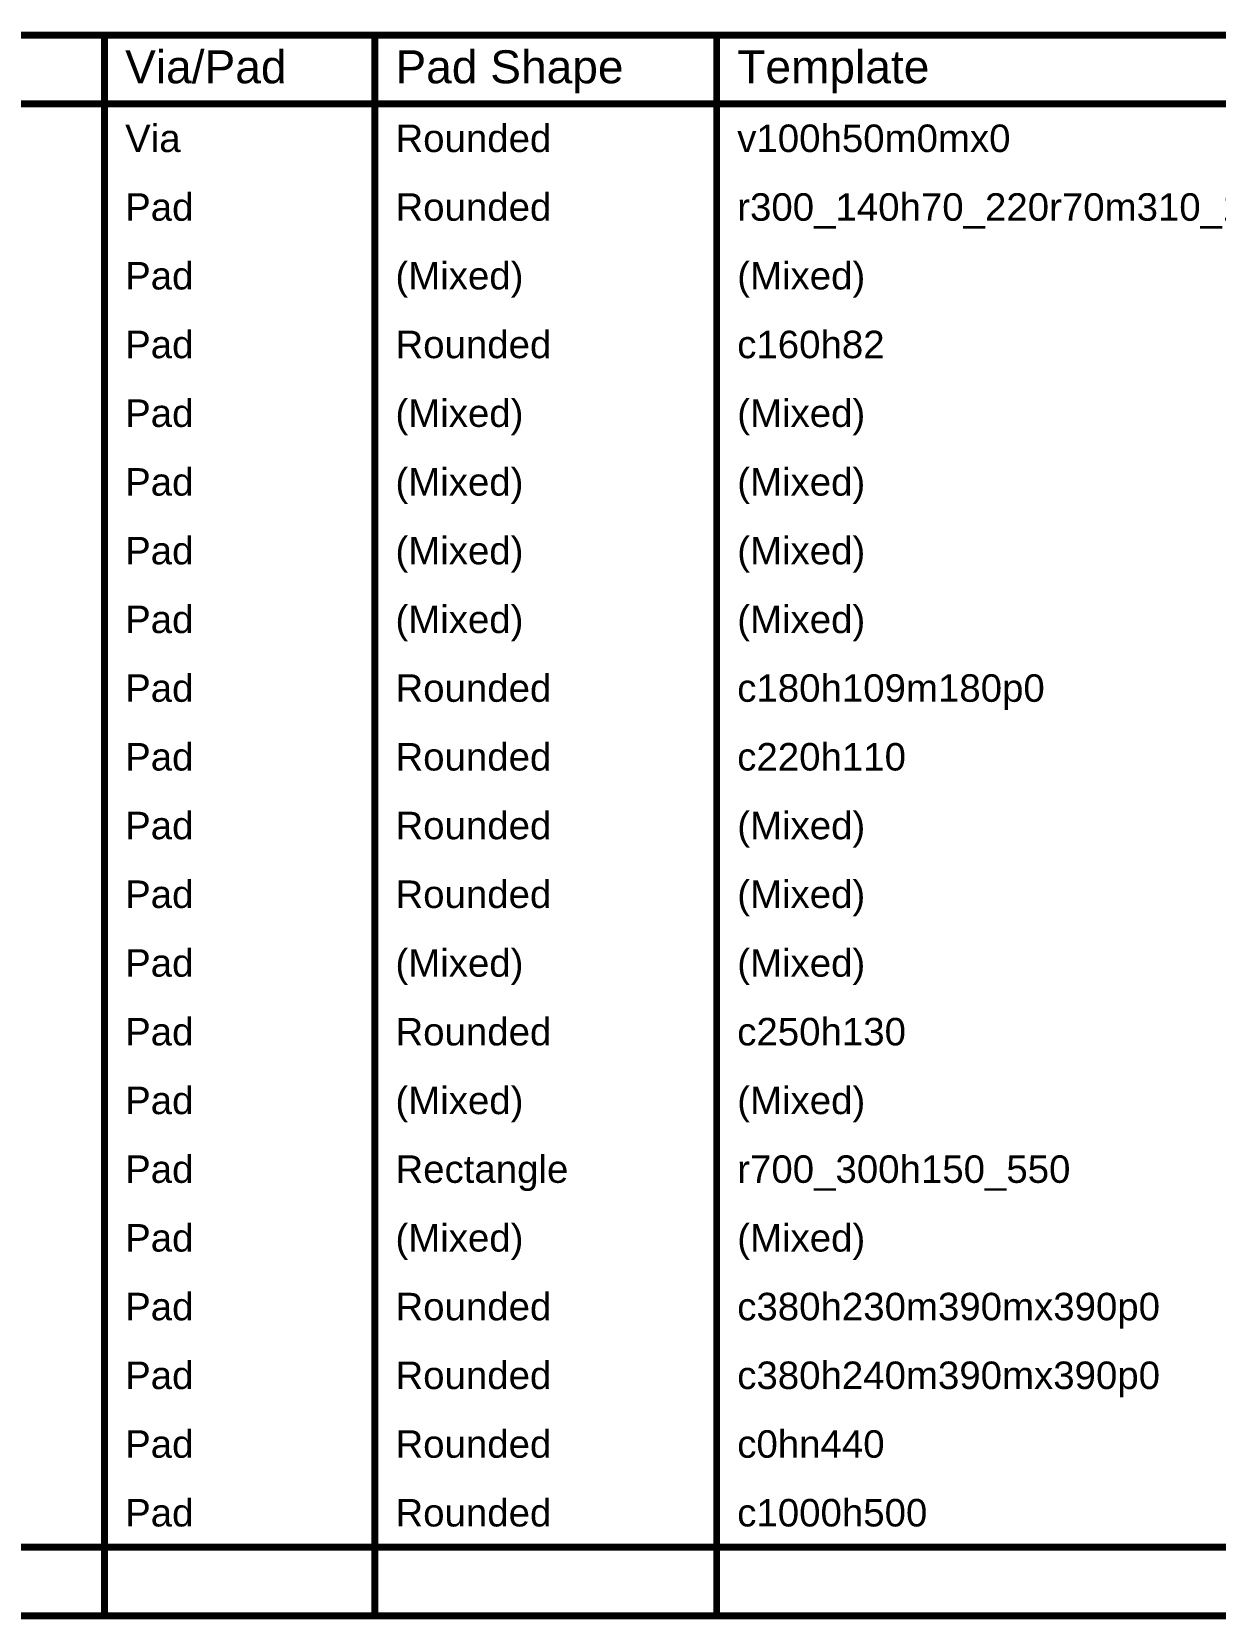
# Model space of a CAD drawing. Header units: inches. Extents: x -38 to 276, y -7 to 269.
# Drawn here: x 86.1 to 151.7, y 181.2 to 269.2 of the extents above; entities that cross this region are included whole.
import ezdxf

# ---------------------------------------------------------------- set-up
doc = ezdxf.new("R2010")
doc.units = ezdxf.units.IN
doc.layers.add('Drill Drawing', color=1, linetype='Continuous')
doc.styles.add('Arial', font='', dxfattribs={"height": 0.2})
doc.styles.get('Arial').set_extended_font_data('Arial')

msp = doc.modelspace()

# ---------------------------------------------------------------- linework, layer by layer
at = {"layer": 'Drill Drawing'}
for points in [[(-37.582, 268.986, 0.381, 0.381, 0), (182.625, 268.986, 0.381, 0.381, 0)], [(90.17, 181.356, 0.381, 0.381, 0), (90.17, 268.986, 0.381, 0.381, 0)], [(105.152, 181.356, 0.381, 0.381, 0), (105.152, 268.986, 0.381, 0.381, 0)], [(124.095, 181.356, 0.381, 0.381, 0), (124.095, 268.986, 0.381, 0.381, 0)], [(-37.582, 265.176, 0.381, 0.381, 0), (182.625, 265.176, 0.381, 0.381, 0)], [(-37.582, 185.166, 0.381, 0.381, 0), (182.625, 185.166, 0.381, 0.381, 0)], [(-37.582, 181.356, 0.381, 0.381, 0), (182.625, 181.356, 0.381, 0.381, 0)]]:
    msp.add_lwpolyline(points, format="xyseb", dxfattribs=at)
for points in [[(90.075, 268.986, 0.191, 0.191, 1), (90.265, 268.986, 0.191, 0.191, 1)], [(105.057, 268.986, 0.191, 0.191, 1), (105.247, 268.986, 0.191, 0.191, 1)], [(124, 268.986, 0.191, 0.191, 1), (124.191, 268.986, 0.191, 0.191, 1)], [(90.075, 181.356, 0.191, 0.191, 1), (90.265, 181.356, 0.191, 0.191, 1)], [(105.057, 181.356, 0.191, 0.191, 1), (105.247, 181.356, 0.191, 0.191, 1)], [(124, 181.356, 0.191, 0.191, 1), (124.191, 181.356, 0.191, 0.191, 1)]]:
    msp.add_lwpolyline(points, format="xyseb", close=True, dxfattribs=at)

# ---------------------------------------------------------------- texts
at = {"layer": 'Drill Drawing', "style": 'Arial'}
for s, height, p in [('Via/Pad', 1.8288, (91.313, 266.319)), ('Pad Shape', 1.8288, (106.295, 266.319)), ('Template', 1.8288, (125.238, 266.319)), ('Via', 1.524, (91.313, 262.509)), ('Rounded', 1.524, (106.295, 262.509)), ('v100h50m0mx0', 1.524, (125.238, 262.509)), ('Pad', 1.524, (91.313, 258.699)), ('Rounded', 1.524, (106.295, 258.699)), ('r300_140h70_220r70m310_150mx310_150p0', 1.524, (125.238, 258.699)), ('Pad', 1.524, (91.313, 254.889)), ('(Mixed)', 1.524, (106.295, 254.889)), ('(Mixed)', 1.524, (125.238, 254.889)), ('Pad', 1.524, (91.313, 251.079)), ('Rounded', 1.524, (106.295, 251.079)), ('c160h82', 1.524, (125.238, 251.079)), ('Pad', 1.524, (91.313, 247.269)), ('(Mixed)', 1.524, (106.295, 247.269)), ('(Mixed)', 1.524, (125.238, 247.269)), ('Pad', 1.524, (91.313, 243.459)), ('(Mixed)', 1.524, (106.295, 243.459)), ('(Mixed)', 1.524, (125.238, 243.459)), ('Pad', 1.524, (91.313, 239.649)), ('(Mixed)', 1.524, (106.295, 239.649)), ('(Mixed)', 1.524, (125.238, 239.649)), ('Pad', 1.524, (91.313, 235.839)), ('(Mixed)', 1.524, (106.295, 235.839)), ('(Mixed)', 1.524, (125.238, 235.839)), ('Pad', 1.524, (91.313, 232.029)), ('Rounded', 1.524, (106.295, 232.029)), ('c180h109m180p0', 1.524, (125.238, 232.029)), ('Pad', 1.524, (91.313, 228.219)), ('Rounded', 1.524, (106.295, 228.219)), ('c220h110', 1.524, (125.238, 228.219)), ('Pad', 1.524, (91.313, 224.409)), ('Rounded', 1.524, (106.295, 224.409)), ('(Mixed)', 1.524, (125.238, 224.409)), ('Pad', 1.524, (91.313, 220.599)), ('Rounded', 1.524, (106.295, 220.599)), ('(Mixed)', 1.524, (125.238, 220.599)), ('Pad', 1.524, (91.313, 216.789)), ('(Mixed)', 1.524, (106.295, 216.789)), ('(Mixed)', 1.524, (125.238, 216.789)), ('Pad', 1.524, (91.313, 212.979)), ('Rounded', 1.524, (106.295, 212.979)), ('c250h130', 1.524, (125.238, 212.979)), ('Pad', 1.524, (91.313, 209.169)), ('(Mixed)', 1.524, (106.295, 209.169)), ('(Mixed)', 1.524, (125.238, 209.169)), ('Pad', 1.524, (91.313, 205.359)), ('Rectangle', 1.524, (106.295, 205.359)), ('r700_300h150_550', 1.524, (125.238, 205.359)), ('Pad', 1.524, (91.313, 201.549)), ('(Mixed)', 1.524, (106.295, 201.549)), ('(Mixed)', 1.524, (125.238, 201.549)), ('Pad', 1.524, (91.313, 197.739)), ('Rounded', 1.524, (106.295, 197.739)), ('c380h230m390mx390p0', 1.524, (125.238, 197.739)), ('Pad', 1.524, (91.313, 193.929)), ('Rounded', 1.524, (106.295, 193.929)), ('c380h240m390mx390p0', 1.524, (125.238, 193.929)), ('Pad', 1.524, (91.313, 190.119)), ('Rounded', 1.524, (106.295, 190.119)), ('c0hn440', 1.524, (125.238, 190.119)), ('Pad', 1.524, (91.313, 186.309)), ('Rounded', 1.524, (106.295, 186.309)), ('c1000h500', 1.524, (125.238, 186.309))]:
    msp.add_text(s, height=height, dxfattribs=at).set_placement(p)

doc.saveas('drawing.dxf')
